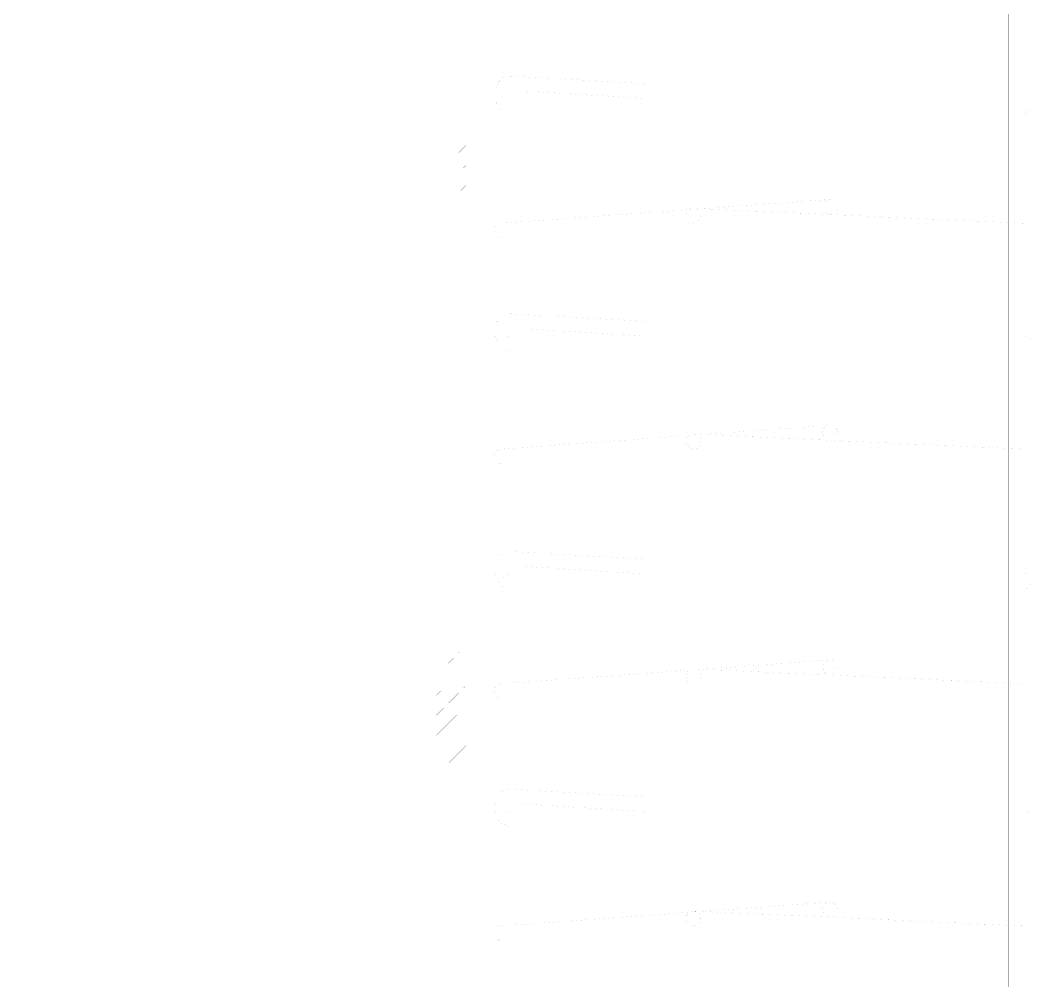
# Model space of a CAD drawing. Header units: millimetres. Extents: x -2171 to 1563, y -1758 to -1505.
# Drawn here: x 1404.681 to 1407.124, y -1611.989 to -1609.665 of the extents above; entities that cross this region are included whole.
import ezdxf

# ---------------------------------------------------------------- set-up
doc = ezdxf.new("R2010")
doc.units = ezdxf.units.MM
doc.layers.add('Tablet', color=7, linetype='Continuous', true_color=0x0180ff)

msp = doc.modelspace()

# ---------------------------------------------------------------- linework, layer by layer
at = {"layer": 'Tablet', "color": 96, "true_color": 0x018001}
for points in [[(1405.9563, -1601.7503, 0.0000431, 0.0000431, 0), (1405.9563, -1616.4847, 0.0000431, 0.0000431, 0), (1405.8844, -1616.4847, 0.0000431, 0.0000431, 0), (1405.8844, -1601.7503, 0.0000431, 0.0000431, 0)], [(1407.0704, -1601.7503, 0.0000431, 0.0000431, 0), (1407.0704, -1616.4847, 0.0000431, 0.0000431, 0), (1406.9985, -1616.4847, 0.0000431, 0.0000431, 0), (1406.9985, -1601.7503, 0.0000431, 0.0000431, 0)], [(1406.5043, -1602.8284, 0.0000431, 0.0000431, 0), (1406.5043, -1616.4847, 0.0000431, 0.0000431, 0), (1406.4504, -1616.4847, 0.0000431, 0.0000431, 0), (1406.4504, -1602.8284, 0.0000431, 0.0000431, 0)], [(1407.1027, -1610.1561, 0.0000431, 0.0000431, 0), (1405.8449, -1610.1561, 0.0000431, 0.0000431, 0), (1405.8414, -1610.1564, 0.0000431, 0.0000431, 0), (1405.838, -1610.1575, 0.0000431, 0.0000431, 0), (1405.8349, -1610.1591, 0.0000431, 0.0000431, 0), (1405.8322, -1610.1613, 0.0000431, 0.0000431, 0), (1405.83, -1610.1641, 0.0000431, 0.0000431, 0), (1405.8283, -1610.1672, 0.0000431, 0.0000431, 0), (1405.8273, -1610.1705, 0.0000431, 0.0000431, 0), (1405.8269, -1610.1741, 0.0000431, 0.0000431, 0), (1405.8273, -1610.1776, 0.0000431, 0.0000431, 0), (1405.8283, -1610.1809, 0.0000431, 0.0000431, 0), (1405.83, -1610.184, 0.0000431, 0.0000431, 0), (1405.8322, -1610.1868, 0.0000431, 0.0000431, 0), (1405.8349, -1610.189, 0.0000431, 0.0000431, 0), (1405.838, -1610.1907, 0.0000431, 0.0000431, 0), (1405.8414, -1610.1917, 0.0000431, 0.0000431, 0), (1405.8449, -1610.192, 0.0000431, 0.0000431, 0), (1407.1027, -1610.192, 0.0000431, 0.0000431, 0)], [(1407.1027, -1610.7023, 0.0000431, 0.0000431, 0), (1405.8449, -1610.7023, 0.0000431, 0.0000431, 0), (1405.8414, -1610.7027, 0.0000431, 0.0000431, 0), (1405.838, -1610.7037, 0.0000431, 0.0000431, 0), (1405.8349, -1610.7054, 0.0000431, 0.0000431, 0), (1405.8322, -1610.7076, 0.0000431, 0.0000431, 0), (1405.83, -1610.7103, 0.0000431, 0.0000431, 0), (1405.8283, -1610.7134, 0.0000431, 0.0000431, 0), (1405.8273, -1610.7168, 0.0000431, 0.0000431, 0), (1405.8269, -1610.7203, 0.0000431, 0.0000431, 0), (1405.8273, -1610.7238, 0.0000431, 0.0000431, 0), (1405.8283, -1610.7272, 0.0000431, 0.0000431, 0), (1405.83, -1610.7303, 0.0000431, 0.0000431, 0), (1405.8322, -1610.733, 0.0000431, 0.0000431, 0), (1405.8349, -1610.7352, 0.0000431, 0.0000431, 0), (1405.838, -1610.7369, 0.0000431, 0.0000431, 0), (1405.8414, -1610.7379, 0.0000431, 0.0000431, 0), (1405.8449, -1610.7383, 0.0000431, 0.0000431, 0), (1407.1027, -1610.7383, 0.0000431, 0.0000431, 0)], [(1407.1027, -1611.2701, 0.0000431, 0.0000431, 0), (1405.8449, -1611.2701, 0.0000431, 0.0000431, 0), (1405.8414, -1611.2705, 0.0000431, 0.0000431, 0), (1405.838, -1611.2715, 0.0000431, 0.0000431, 0), (1405.8349, -1611.2732, 0.0000431, 0.0000431, 0), (1405.8322, -1611.2754, 0.0000431, 0.0000431, 0), (1405.83, -1611.2781, 0.0000431, 0.0000431, 0), (1405.8283, -1611.2812, 0.0000431, 0.0000431, 0), (1405.8273, -1611.2846, 0.0000431, 0.0000431, 0), (1405.8269, -1611.2881, 0.0000431, 0.0000431, 0), (1405.8273, -1611.2916, 0.0000431, 0.0000431, 0), (1405.8283, -1611.295, 0.0000431, 0.0000431, 0), (1405.83, -1611.2981, 0.0000431, 0.0000431, 0), (1405.8322, -1611.3008, 0.0000431, 0.0000431, 0), (1405.8349, -1611.3031, 0.0000431, 0.0000431, 0), (1405.838, -1611.3047, 0.0000431, 0.0000431, 0), (1405.8414, -1611.3057, 0.0000431, 0.0000431, 0), (1405.8449, -1611.3061, 0.0000431, 0.0000431, 0), (1407.1027, -1611.3061, 0.0000431, 0.0000431, 0)], [(1407.1027, -1611.8559, 0.0000431, 0.0000431, 0), (1405.8449, -1611.8559, 0.0000431, 0.0000431, 0), (1405.8414, -1611.8563, 0.0000431, 0.0000431, 0), (1405.838, -1611.8573, 0.0000431, 0.0000431, 0), (1405.8349, -1611.859, 0.0000431, 0.0000431, 0), (1405.8322, -1611.8612, 0.0000431, 0.0000431, 0), (1405.83, -1611.8639, 0.0000431, 0.0000431, 0), (1405.8283, -1611.867, 0.0000431, 0.0000431, 0), (1405.8273, -1611.8704, 0.0000431, 0.0000431, 0), (1405.8269, -1611.8739, 0.0000431, 0.0000431, 0), (1405.8273, -1611.8774, 0.0000431, 0.0000431, 0), (1405.8283, -1611.8808, 0.0000431, 0.0000431, 0), (1405.83, -1611.8839, 0.0000431, 0.0000431, 0), (1405.8322, -1611.8866, 0.0000431, 0.0000431, 0), (1405.8349, -1611.8888, 0.0000431, 0.0000431, 0), (1405.838, -1611.8905, 0.0000431, 0.0000431, 0), (1405.8414, -1611.8915, 0.0000431, 0.0000431, 0), (1405.8449, -1611.8919, 0.0000431, 0.0000431, 0), (1407.1027, -1611.8919, 0.0000431, 0.0000431, 0)]]:
    msp.add_lwpolyline(points, format="xyseb", close=True, dxfattribs=at)
at = {"layer": 'Tablet', "color": 150, "true_color": 0x0180ff}
msp.add_lwpolyline([(1405.7586, -1616.4847, 0.0000431, 0.0000431, 0), (1405.7586, -1606.3144, 0.0000431, 0.0000431, 0), (1404.6805, -1606.3144, 0.0000431, 0.0000431, 0), (1404.6805, -1606.3862, 0.0000431, 0.0000431, 0), (1405.6868, -1606.3862, 0.0000431, 0.0000431, 0), (1405.6868, -1616.4847, 0.0000431, 0.0000431, 0)], format="xyseb", close=True, dxfattribs=at)
at = {"layer": 'Tablet', "color": 96, "true_color": 0x018001}
for points in [[(1405.7163, -1609.6711, 0.0000431, 0.0000431, 0), (1405.6921, -1609.6953, 0.0000431, 0.0000431, 0)], [(1405.7586, -1609.6771, 0.0000431, 0.0000431, 0), (1405.6868, -1609.749, 0.0000431, 0.0000431, 0)], [(1405.7586, -1609.7255, 0.0000431, 0.0000431, 0), (1405.7405, -1609.7437, 0.0000431, 0.0000431, 0)], [(1405.7284, -1609.7558, 0.0000431, 0.0000431, 0), (1405.7042, -1609.78, 0.0000431, 0.0000431, 0)], [(1405.7586, -1609.7739, 0.0000431, 0.0000431, 0), (1405.6868, -1609.8458, 0.0000431, 0.0000431, 0)], [(1405.6921, -1609.7921, 0.0000431, 0.0000431, 0), (1405.6868, -1609.7974, 0.0000431, 0.0000431, 0)], [(1405.7586, -1609.8223, 0.0000431, 0.0000431, 0), (1405.7526, -1609.8284, 0.0000431, 0.0000431, 0)], [(1405.8485, -1609.8722, 0.0000431, 0.0000431, 0), (1405.8485, -1609.8686, 0.0000431, 0.0000431, 0), (1405.8487, -1609.8661, 0.0000431, 0.0000431, 0), (1405.8494, -1609.8637, 0.0000431, 0.0000431, 0), (1405.8504, -1609.8614, 0.0000431, 0.0000431, 0), (1405.8519, -1609.8593, 0.0000431, 0.0000431, 0), (1405.8536, -1609.8576, 0.0000431, 0.0000431, 0), (1405.8557, -1609.8561, 0.0000431, 0.0000431, 0), (1405.8579, -1609.8551, 0.0000431, 0.0000431, 0), (1405.8604, -1609.8544, 0.0000431, 0.0000431, 0), (1405.8629, -1609.8542, 0.0000431, 0.0000431, 0), (1407.1099, -1609.8542, 0.0000431, 0.0000431, 0), (1407.1124, -1609.8544, 0.0000431, 0.0000431, 0), (1407.1148, -1609.8551, 0.0000431, 0.0000431, 0), (1407.1171, -1609.8561, 0.0000431, 0.0000431, 0), (1407.1191, -1609.8576, 0.0000431, 0.0000431, 0), (1407.1209, -1609.8593, 0.0000431, 0.0000431, 0), (1407.1223, -1609.8614, 0.0000431, 0.0000431, 0), (1407.1234, -1609.8637, 0.0000431, 0.0000431, 0), (1407.1241, -1609.8661, 0.0000431, 0.0000431, 0), (1407.1243, -1609.8686, 0.0000431, 0.0000431, 0), (1407.1243, -1609.8758, 0.0000431, 0.0000431, 0), (1407.1241, -1609.8783, 0.0000431, 0.0000431, 0), (1407.1234, -1609.8807, 0.0000431, 0.0000431, 0), (1407.1223, -1609.883, 0.0000431, 0.0000431, 0), (1407.1209, -1609.885, 0.0000431, 0.0000431, 0), (1407.1191, -1609.8868, 0.0000431, 0.0000431, 0), (1407.1171, -1609.8882, 0.0000431, 0.0000431, 0), (1407.1148, -1609.8893, 0.0000431, 0.0000431, 0), (1407.1124, -1609.8899, 0.0000431, 0.0000431, 0), (1407.1099, -1609.8901, 0.0000431, 0.0000431, 0), (1405.8665, -1609.8901, 0.0000431, 0.0000431, 0), (1405.8602, -1609.8896, 0.0000431, 0.0000431, 0), (1405.8542, -1609.888, 0.0000431, 0.0000431, 0), (1405.8485, -1609.8853, 0.0000431, 0.0000431, 0), (1405.8434, -1609.8817, 0.0000431, 0.0000431, 0), (1405.8389, -1609.8773, 0.0000431, 0.0000431, 0), (1405.8353, -1609.8722, 0.0000431, 0.0000431, 0), (1405.8327, -1609.8665, 0.0000431, 0.0000431, 0), (1405.8311, -1609.8604, 0.0000431, 0.0000431, 0), (1405.8305, -1609.8542, 0.0000431, 0.0000431, 0), (1405.8305, -1609.8362, 0.0000431, 0.0000431, 0), (1405.8311, -1609.83, 0.0000431, 0.0000431, 0), (1405.8327, -1609.8239, 0.0000431, 0.0000431, 0), (1405.8353, -1609.8183, 0.0000431, 0.0000431, 0), (1405.8389, -1609.8131, 0.0000431, 0.0000431, 0), (1405.8434, -1609.8087, 0.0000431, 0.0000431, 0), (1405.8485, -1609.8051, 0.0000431, 0.0000431, 0), (1405.8542, -1609.8025, 0.0000431, 0.0000431, 0), (1405.8602, -1609.8008, 0.0000431, 0.0000431, 0), (1405.8665, -1609.8003, 0.0000431, 0.0000431, 0), (1406.1899, -1609.8183, 0.0000431, 0.0000431, 0), (1406.1899, -1609.8542, 0.0000431, 0.0000431, 0), (1405.8988, -1609.8362, 0.0000431, 0.0000431, 0)], [(1405.7405, -1609.8405, 0.0000431, 0.0000431, 0), (1405.7163, -1609.8647, 0.0000431, 0.0000431, 0)], [(1405.7586, -1609.8707, 0.0000431, 0.0000431, 0), (1405.6868, -1609.9426, 0.0000431, 0.0000431, 0)], [(1405.7042, -1609.8768, 0.0000431, 0.0000431, 0), (1405.6868, -1609.8942, 0.0000431, 0.0000431, 0)], [(1405.7526, -1609.9252, 0.0000431, 0.0000431, 0), (1405.7284, -1609.9494, 0.0000431, 0.0000431, 0)], [(1405.7586, -1609.9676, 0.0000431, 0.0000431, 0), (1405.6868, -1610.0394, 0.0000431, 0.0000431, 0)], [(1405.7163, -1609.9615, 0.0000431, 0.0000431, 0), (1405.6921, -1609.9857, 0.0000431, 0.0000431, 0)], [(1405.7586, -1610.016, 0.0000431, 0.0000431, 0), (1405.7405, -1610.0342, 0.0000431, 0.0000431, 0)], [(1405.7586, -1610.0644, 0.0000431, 0.0000431, 0), (1405.6868, -1610.1363, 0.0000431, 0.0000431, 0)], [(1405.7284, -1610.0463, 0.0000431, 0.0000431, 0), (1405.7042, -1610.0705, 0.0000431, 0.0000431, 0)], [(1405.6921, -1610.0826, 0.0000431, 0.0000431, 0), (1405.6868, -1610.0879, 0.0000431, 0.0000431, 0)], [(1405.7586, -1610.1128, 0.0000431, 0.0000431, 0), (1405.7526, -1610.1189, 0.0000431, 0.0000431, 0)], [(1406.6391, -1610.0986, 0.0000431, 0.0000431, 0), (1406.3287, -1610.1211, 0.0000431, 0.0000431, 0)], [(1406.6571, -1610.1166, 0.0000431, 0.0000431, 0), (1406.6567, -1610.1201, 0.0000431, 0.0000431, 0), (1406.6557, -1610.1234, 0.0000431, 0.0000431, 0), (1406.6541, -1610.1265, 0.0000431, 0.0000431, 0), (1406.6518, -1610.1293, 0.0000431, 0.0000431, 0), (1406.6491, -1610.1315, 0.0000431, 0.0000431, 0), (1406.646, -1610.1332, 0.0000431, 0.0000431, 0), (1406.6426, -1610.1342, 0.0000431, 0.0000431, 0), (1406.6391, -1610.1345, 0.0000431, 0.0000431, 0), (1406.6356, -1610.1342, 0.0000431, 0.0000431, 0), (1406.6322, -1610.1332, 0.0000431, 0.0000431, 0), (1406.6291, -1610.1315, 0.0000431, 0.0000431, 0), (1406.6264, -1610.1293, 0.0000431, 0.0000431, 0), (1406.6242, -1610.1265, 0.0000431, 0.0000431, 0), (1406.6225, -1610.1234, 0.0000431, 0.0000431, 0), (1406.6215, -1610.1201, 0.0000431, 0.0000431, 0), (1406.6211, -1610.1166, 0.0000431, 0.0000431, 0), (1406.6215, -1610.113, 0.0000431, 0.0000431, 0), (1406.6225, -1610.1097, 0.0000431, 0.0000431, 0), (1406.6242, -1610.1066, 0.0000431, 0.0000431, 0), (1406.6264, -1610.1038, 0.0000431, 0.0000431, 0), (1406.6291, -1610.1016, 0.0000431, 0.0000431, 0), (1406.6322, -1610.1, 0.0000431, 0.0000431, 0), (1406.6356, -1610.0989, 0.0000431, 0.0000431, 0), (1406.6391, -1610.0986, 0.0000431, 0.0000431, 0), (1406.6426, -1610.0989, 0.0000431, 0.0000431, 0), (1406.646, -1610.1, 0.0000431, 0.0000431, 0), (1406.6491, -1610.1016, 0.0000431, 0.0000431, 0), (1406.6518, -1610.1038, 0.0000431, 0.0000431, 0), (1406.6541, -1610.1066, 0.0000431, 0.0000431, 0), (1406.6557, -1610.1097, 0.0000431, 0.0000431, 0), (1406.6567, -1610.113, 0.0000431, 0.0000431, 0), (1406.6571, -1610.1166, 0.0000431, 0.0000431, 0)], [(1405.7405, -1610.131, 0.0000431, 0.0000431, 0), (1405.7163, -1610.1552, 0.0000431, 0.0000431, 0)], [(1406.2984, -1610.1232, 0.0000431, 0.0000431, 0), (1405.8449, -1610.1561, 0.0000431, 0.0000431, 0)], [(1406.3265, -1610.1381, 0.0000431, 0.0000431, 0), (1406.3261, -1610.1416, 0.0000431, 0.0000431, 0), (1406.3251, -1610.145, 0.0000431, 0.0000431, 0), (1406.3234, -1610.1481, 0.0000431, 0.0000431, 0), (1406.3212, -1610.1508, 0.0000431, 0.0000431, 0), (1406.3185, -1610.1531, 0.0000431, 0.0000431, 0), (1406.3154, -1610.1547, 0.0000431, 0.0000431, 0), (1406.312, -1610.1557, 0.0000431, 0.0000431, 0), (1406.3085, -1610.1561, 0.0000431, 0.0000431, 0), (1406.305, -1610.1557, 0.0000431, 0.0000431, 0), (1406.3016, -1610.1547, 0.0000431, 0.0000431, 0), (1406.2985, -1610.1531, 0.0000431, 0.0000431, 0), (1406.2958, -1610.1508, 0.0000431, 0.0000431, 0), (1406.2935, -1610.1481, 0.0000431, 0.0000431, 0), (1406.2919, -1610.145, 0.0000431, 0.0000431, 0), (1406.2909, -1610.1416, 0.0000431, 0.0000431, 0), (1406.2905, -1610.1381, 0.0000431, 0.0000431, 0), (1406.2909, -1610.1346, 0.0000431, 0.0000431, 0), (1406.2919, -1610.1312, 0.0000431, 0.0000431, 0), (1406.2935, -1610.1281, 0.0000431, 0.0000431, 0), (1406.2958, -1610.1254, 0.0000431, 0.0000431, 0), (1406.2985, -1610.1232, 0.0000431, 0.0000431, 0), (1406.3016, -1610.1215, 0.0000431, 0.0000431, 0), (1406.305, -1610.1205, 0.0000431, 0.0000431, 0), (1406.3085, -1610.1201, 0.0000431, 0.0000431, 0), (1406.312, -1610.1205, 0.0000431, 0.0000431, 0), (1406.3154, -1610.1215, 0.0000431, 0.0000431, 0), (1406.3185, -1610.1232, 0.0000431, 0.0000431, 0), (1406.3212, -1610.1254, 0.0000431, 0.0000431, 0), (1406.3234, -1610.1281, 0.0000431, 0.0000431, 0), (1406.3251, -1610.1312, 0.0000431, 0.0000431, 0), (1406.3261, -1610.1346, 0.0000431, 0.0000431, 0), (1406.3265, -1610.1381, 0.0000431, 0.0000431, 0)], [(1406.3085, -1610.1201, 0.0000431, 0.0000431, 0), (1407.1063, -1610.1561, 0.0000431, 0.0000431, 0)], [(1405.7586, -1610.1612, 0.0000431, 0.0000431, 0), (1405.6868, -1610.2331, 0.0000431, 0.0000431, 0)], [(1405.7042, -1610.1673, 0.0000431, 0.0000431, 0), (1405.6868, -1610.1847, 0.0000431, 0.0000431, 0)], [(1405.7526, -1610.2157, 0.0000431, 0.0000431, 0), (1405.7284, -1610.2399, 0.0000431, 0.0000431, 0)], [(1405.7586, -1610.258, 0.0000431, 0.0000431, 0), (1405.6868, -1610.3299, 0.0000431, 0.0000431, 0)], [(1405.7163, -1610.252, 0.0000431, 0.0000431, 0), (1405.6921, -1610.2762, 0.0000431, 0.0000431, 0)], [(1405.7586, -1610.3064, 0.0000431, 0.0000431, 0), (1405.7405, -1610.3246, 0.0000431, 0.0000431, 0)], [(1405.7586, -1610.3548, 0.0000431, 0.0000431, 0), (1405.6868, -1610.4267, 0.0000431, 0.0000431, 0)], [(1405.7284, -1610.3367, 0.0000431, 0.0000431, 0), (1405.7042, -1610.3609, 0.0000431, 0.0000431, 0)], [(1405.6921, -1610.373, 0.0000431, 0.0000431, 0), (1405.6868, -1610.3783, 0.0000431, 0.0000431, 0)], [(1405.8485, -1610.4472, 0.0000431, 0.0000431, 0), (1405.8485, -1610.4436, 0.0000431, 0.0000431, 0), (1405.8487, -1610.4411, 0.0000431, 0.0000431, 0), (1405.8494, -1610.4387, 0.0000431, 0.0000431, 0), (1405.8504, -1610.4364, 0.0000431, 0.0000431, 0), (1405.8519, -1610.4343, 0.0000431, 0.0000431, 0), (1405.8536, -1610.4326, 0.0000431, 0.0000431, 0), (1405.8557, -1610.4311, 0.0000431, 0.0000431, 0), (1405.8579, -1610.4301, 0.0000431, 0.0000431, 0), (1405.8604, -1610.4294, 0.0000431, 0.0000431, 0), (1405.8629, -1610.4292, 0.0000431, 0.0000431, 0), (1407.1099, -1610.4292, 0.0000431, 0.0000431, 0), (1407.1124, -1610.4294, 0.0000431, 0.0000431, 0), (1407.1148, -1610.4301, 0.0000431, 0.0000431, 0), (1407.1171, -1610.4311, 0.0000431, 0.0000431, 0), (1407.1191, -1610.4326, 0.0000431, 0.0000431, 0), (1407.1209, -1610.4343, 0.0000431, 0.0000431, 0), (1407.1223, -1610.4364, 0.0000431, 0.0000431, 0), (1407.1234, -1610.4387, 0.0000431, 0.0000431, 0), (1407.1241, -1610.4411, 0.0000431, 0.0000431, 0), (1407.1243, -1610.4436, 0.0000431, 0.0000431, 0), (1407.1243, -1610.4508, 0.0000431, 0.0000431, 0), (1407.1241, -1610.4533, 0.0000431, 0.0000431, 0), (1407.1234, -1610.4557, 0.0000431, 0.0000431, 0), (1407.1223, -1610.458, 0.0000431, 0.0000431, 0), (1407.1209, -1610.46, 0.0000431, 0.0000431, 0), (1407.1191, -1610.4618, 0.0000431, 0.0000431, 0), (1407.1171, -1610.4632, 0.0000431, 0.0000431, 0), (1407.1148, -1610.4643, 0.0000431, 0.0000431, 0), (1407.1124, -1610.4649, 0.0000431, 0.0000431, 0), (1407.1099, -1610.4651, 0.0000431, 0.0000431, 0), (1405.8665, -1610.4651, 0.0000431, 0.0000431, 0), (1405.8602, -1610.4646, 0.0000431, 0.0000431, 0), (1405.8542, -1610.463, 0.0000431, 0.0000431, 0), (1405.8485, -1610.4603, 0.0000431, 0.0000431, 0), (1405.8434, -1610.4567, 0.0000431, 0.0000431, 0), (1405.8389, -1610.4523, 0.0000431, 0.0000431, 0), (1405.8353, -1610.4472, 0.0000431, 0.0000431, 0), (1405.8327, -1610.4415, 0.0000431, 0.0000431, 0), (1405.8311, -1610.4354, 0.0000431, 0.0000431, 0), (1405.8305, -1610.4292, 0.0000431, 0.0000431, 0), (1405.8305, -1610.4112, 0.0000431, 0.0000431, 0), (1405.8311, -1610.405, 0.0000431, 0.0000431, 0), (1405.8327, -1610.3989, 0.0000431, 0.0000431, 0), (1405.8353, -1610.3933, 0.0000431, 0.0000431, 0), (1405.8389, -1610.3881, 0.0000431, 0.0000431, 0), (1405.8434, -1610.3837, 0.0000431, 0.0000431, 0), (1405.8485, -1610.3801, 0.0000431, 0.0000431, 0), (1405.8542, -1610.3775, 0.0000431, 0.0000431, 0), (1405.8602, -1610.3758, 0.0000431, 0.0000431, 0), (1405.8665, -1610.3753, 0.0000431, 0.0000431, 0), (1406.1899, -1610.3933, 0.0000431, 0.0000431, 0), (1406.1899, -1610.4292, 0.0000431, 0.0000431, 0), (1405.8988, -1610.4112, 0.0000431, 0.0000431, 0)], [(1405.7586, -1610.4033, 0.0000431, 0.0000431, 0), (1405.7526, -1610.4093, 0.0000431, 0.0000431, 0)], [(1405.7405, -1610.4214, 0.0000431, 0.0000431, 0), (1405.7163, -1610.4456, 0.0000431, 0.0000431, 0)], [(1405.7586, -1610.4517, 0.0000431, 0.0000431, 0), (1405.6868, -1610.5235, 0.0000431, 0.0000431, 0)], [(1405.7042, -1610.4577, 0.0000431, 0.0000431, 0), (1405.6868, -1610.4751, 0.0000431, 0.0000431, 0)], [(1405.7526, -1610.5061, 0.0000431, 0.0000431, 0), (1405.7284, -1610.5303, 0.0000431, 0.0000431, 0)], [(1405.7586, -1610.5485, 0.0000431, 0.0000431, 0), (1405.6868, -1610.6204, 0.0000431, 0.0000431, 0)], [(1405.7163, -1610.5424, 0.0000431, 0.0000431, 0), (1405.6921, -1610.5667, 0.0000431, 0.0000431, 0)], [(1405.7586, -1610.5969, 0.0000431, 0.0000431, 0), (1405.7405, -1610.6151, 0.0000431, 0.0000431, 0)], [(1405.7284, -1610.6272, 0.0000431, 0.0000431, 0), (1405.7042, -1610.6514, 0.0000431, 0.0000431, 0)], [(1405.7586, -1610.6453, 0.0000431, 0.0000431, 0), (1405.6868, -1610.7172, 0.0000431, 0.0000431, 0)], [(1406.6391, -1610.6448, 0.0000431, 0.0000431, 0), (1406.3287, -1610.6673, 0.0000431, 0.0000431, 0)], [(1406.6571, -1610.6628, 0.0000431, 0.0000431, 0), (1406.6567, -1610.6663, 0.0000431, 0.0000431, 0), (1406.6557, -1610.6697, 0.0000431, 0.0000431, 0), (1406.6541, -1610.6728, 0.0000431, 0.0000431, 0), (1406.6518, -1610.6755, 0.0000431, 0.0000431, 0), (1406.6491, -1610.6777, 0.0000431, 0.0000431, 0), (1406.646, -1610.6794, 0.0000431, 0.0000431, 0), (1406.6426, -1610.6804, 0.0000431, 0.0000431, 0), (1406.6391, -1610.6808, 0.0000431, 0.0000431, 0), (1406.6356, -1610.6804, 0.0000431, 0.0000431, 0), (1406.6322, -1610.6794, 0.0000431, 0.0000431, 0), (1406.6291, -1610.6777, 0.0000431, 0.0000431, 0), (1406.6264, -1610.6755, 0.0000431, 0.0000431, 0), (1406.6242, -1610.6728, 0.0000431, 0.0000431, 0), (1406.6225, -1610.6697, 0.0000431, 0.0000431, 0), (1406.6215, -1610.6663, 0.0000431, 0.0000431, 0), (1406.6211, -1610.6628, 0.0000431, 0.0000431, 0), (1406.6215, -1610.6593, 0.0000431, 0.0000431, 0), (1406.6225, -1610.6559, 0.0000431, 0.0000431, 0), (1406.6242, -1610.6528, 0.0000431, 0.0000431, 0), (1406.6264, -1610.6501, 0.0000431, 0.0000431, 0), (1406.6291, -1610.6479, 0.0000431, 0.0000431, 0), (1406.6322, -1610.6462, 0.0000431, 0.0000431, 0), (1406.6356, -1610.6452, 0.0000431, 0.0000431, 0), (1406.6391, -1610.6448, 0.0000431, 0.0000431, 0), (1406.6426, -1610.6452, 0.0000431, 0.0000431, 0), (1406.646, -1610.6462, 0.0000431, 0.0000431, 0), (1406.6491, -1610.6479, 0.0000431, 0.0000431, 0), (1406.6518, -1610.6501, 0.0000431, 0.0000431, 0), (1406.6541, -1610.6528, 0.0000431, 0.0000431, 0), (1406.6557, -1610.6559, 0.0000431, 0.0000431, 0), (1406.6567, -1610.6593, 0.0000431, 0.0000431, 0), (1406.6571, -1610.6628, 0.0000431, 0.0000431, 0)], [(1405.6921, -1610.6635, 0.0000431, 0.0000431, 0), (1405.6868, -1610.6688, 0.0000431, 0.0000431, 0)], [(1406.2984, -1610.6695, 0.0000431, 0.0000431, 0), (1405.8449, -1610.7023, 0.0000431, 0.0000431, 0)], [(1406.3265, -1610.6844, 0.0000431, 0.0000431, 0), (1406.3261, -1610.6879, 0.0000431, 0.0000431, 0), (1406.3251, -1610.6912, 0.0000431, 0.0000431, 0), (1406.3234, -1610.6943, 0.0000431, 0.0000431, 0), (1406.3212, -1610.6971, 0.0000431, 0.0000431, 0), (1406.3185, -1610.6993, 0.0000431, 0.0000431, 0), (1406.3154, -1610.701, 0.0000431, 0.0000431, 0), (1406.312, -1610.702, 0.0000431, 0.0000431, 0), (1406.3085, -1610.7023, 0.0000431, 0.0000431, 0), (1406.305, -1610.702, 0.0000431, 0.0000431, 0), (1406.3016, -1610.701, 0.0000431, 0.0000431, 0), (1406.2985, -1610.6993, 0.0000431, 0.0000431, 0), (1406.2958, -1610.6971, 0.0000431, 0.0000431, 0), (1406.2935, -1610.6943, 0.0000431, 0.0000431, 0), (1406.2919, -1610.6912, 0.0000431, 0.0000431, 0), (1406.2909, -1610.6879, 0.0000431, 0.0000431, 0), (1406.2905, -1610.6844, 0.0000431, 0.0000431, 0), (1406.2909, -1610.6809, 0.0000431, 0.0000431, 0), (1406.2919, -1610.6775, 0.0000431, 0.0000431, 0), (1406.2935, -1610.6744, 0.0000431, 0.0000431, 0), (1406.2958, -1610.6717, 0.0000431, 0.0000431, 0), (1406.2985, -1610.6694, 0.0000431, 0.0000431, 0), (1406.3016, -1610.6678, 0.0000431, 0.0000431, 0), (1406.305, -1610.6667, 0.0000431, 0.0000431, 0), (1406.3085, -1610.6664, 0.0000431, 0.0000431, 0), (1406.312, -1610.6667, 0.0000431, 0.0000431, 0), (1406.3154, -1610.6678, 0.0000431, 0.0000431, 0), (1406.3185, -1610.6694, 0.0000431, 0.0000431, 0), (1406.3212, -1610.6717, 0.0000431, 0.0000431, 0), (1406.3234, -1610.6744, 0.0000431, 0.0000431, 0), (1406.3251, -1610.6775, 0.0000431, 0.0000431, 0), (1406.3261, -1610.6809, 0.0000431, 0.0000431, 0), (1406.3265, -1610.6844, 0.0000431, 0.0000431, 0)], [(1406.3085, -1610.6664, 0.0000431, 0.0000431, 0), (1407.1063, -1610.7023, 0.0000431, 0.0000431, 0)], [(1405.7586, -1610.6937, 0.0000431, 0.0000431, 0), (1405.7526, -1610.6998, 0.0000431, 0.0000431, 0)], [(1405.7405, -1610.7119, 0.0000431, 0.0000431, 0), (1405.7163, -1610.7361, 0.0000431, 0.0000431, 0)], [(1405.7586, -1610.7421, 0.0000431, 0.0000431, 0), (1405.6868, -1610.814, 0.0000431, 0.0000431, 0)], [(1405.7042, -1610.7482, 0.0000431, 0.0000431, 0), (1405.6868, -1610.7656, 0.0000431, 0.0000431, 0)], [(1405.7526, -1610.7966, 0.0000431, 0.0000431, 0), (1405.7284, -1610.8208, 0.0000431, 0.0000431, 0)], [(1405.7586, -1610.8389, 0.0000431, 0.0000431, 0), (1405.6868, -1610.9108, 0.0000431, 0.0000431, 0)], [(1405.7163, -1610.8329, 0.0000431, 0.0000431, 0), (1405.6921, -1610.8571, 0.0000431, 0.0000431, 0)], [(1405.7586, -1610.8873, 0.0000431, 0.0000431, 0), (1405.7405, -1610.9055, 0.0000431, 0.0000431, 0)], [(1405.7284, -1610.9176, 0.0000431, 0.0000431, 0), (1405.7042, -1610.9418, 0.0000431, 0.0000431, 0)], [(1405.7586, -1610.9358, 0.0000431, 0.0000431, 0), (1405.6868, -1611.0076, 0.0000431, 0.0000431, 0)], [(1405.6921, -1610.9539, 0.0000431, 0.0000431, 0), (1405.6868, -1610.9592, 0.0000431, 0.0000431, 0)], [(1405.8485, -1611.0222, 0.0000431, 0.0000431, 0), (1405.8485, -1611.0186, 0.0000431, 0.0000431, 0), (1405.8487, -1611.0161, 0.0000431, 0.0000431, 0), (1405.8494, -1611.0137, 0.0000431, 0.0000431, 0), (1405.8504, -1611.0114, 0.0000431, 0.0000431, 0), (1405.8519, -1611.0093, 0.0000431, 0.0000431, 0), (1405.8536, -1611.0076, 0.0000431, 0.0000431, 0), (1405.8557, -1611.0061, 0.0000431, 0.0000431, 0), (1405.8579, -1611.0051, 0.0000431, 0.0000431, 0), (1405.8604, -1611.0044, 0.0000431, 0.0000431, 0), (1405.8629, -1611.0042, 0.0000431, 0.0000431, 0), (1407.1099, -1611.0042, 0.0000431, 0.0000431, 0), (1407.1124, -1611.0044, 0.0000431, 0.0000431, 0), (1407.1148, -1611.0051, 0.0000431, 0.0000431, 0), (1407.1171, -1611.0061, 0.0000431, 0.0000431, 0), (1407.1191, -1611.0076, 0.0000431, 0.0000431, 0), (1407.1209, -1611.0093, 0.0000431, 0.0000431, 0), (1407.1223, -1611.0114, 0.0000431, 0.0000431, 0), (1407.1234, -1611.0137, 0.0000431, 0.0000431, 0), (1407.1241, -1611.0161, 0.0000431, 0.0000431, 0), (1407.1243, -1611.0186, 0.0000431, 0.0000431, 0), (1407.1243, -1611.0258, 0.0000431, 0.0000431, 0), (1407.1241, -1611.0283, 0.0000431, 0.0000431, 0), (1407.1234, -1611.0307, 0.0000431, 0.0000431, 0), (1407.1223, -1611.033, 0.0000431, 0.0000431, 0), (1407.1209, -1611.035, 0.0000431, 0.0000431, 0), (1407.1191, -1611.0368, 0.0000431, 0.0000431, 0), (1407.1171, -1611.0382, 0.0000431, 0.0000431, 0), (1407.1148, -1611.0393, 0.0000431, 0.0000431, 0), (1407.1124, -1611.0399, 0.0000431, 0.0000431, 0), (1407.1099, -1611.0401, 0.0000431, 0.0000431, 0), (1405.8665, -1611.0401, 0.0000431, 0.0000431, 0), (1405.8602, -1611.0396, 0.0000431, 0.0000431, 0), (1405.8542, -1611.038, 0.0000431, 0.0000431, 0), (1405.8485, -1611.0353, 0.0000431, 0.0000431, 0), (1405.8434, -1611.0317, 0.0000431, 0.0000431, 0), (1405.8389, -1611.0273, 0.0000431, 0.0000431, 0), (1405.8353, -1611.0222, 0.0000431, 0.0000431, 0), (1405.8327, -1611.0165, 0.0000431, 0.0000431, 0), (1405.8311, -1611.0104, 0.0000431, 0.0000431, 0), (1405.8305, -1611.0042, 0.0000431, 0.0000431, 0), (1405.8305, -1610.9862, 0.0000431, 0.0000431, 0), (1405.8311, -1610.98, 0.0000431, 0.0000431, 0), (1405.8327, -1610.9739, 0.0000431, 0.0000431, 0), (1405.8353, -1610.9683, 0.0000431, 0.0000431, 0), (1405.8389, -1610.9631, 0.0000431, 0.0000431, 0), (1405.8434, -1610.9587, 0.0000431, 0.0000431, 0), (1405.8485, -1610.9551, 0.0000431, 0.0000431, 0), (1405.8542, -1610.9525, 0.0000431, 0.0000431, 0), (1405.8602, -1610.9508, 0.0000431, 0.0000431, 0), (1405.8665, -1610.9503, 0.0000431, 0.0000431, 0), (1406.1899, -1610.9683, 0.0000431, 0.0000431, 0), (1406.1899, -1611.0042, 0.0000431, 0.0000431, 0), (1405.8988, -1610.9862, 0.0000431, 0.0000431, 0)], [(1405.7586, -1610.9842, 0.0000431, 0.0000431, 0), (1405.7526, -1610.9902, 0.0000431, 0.0000431, 0)], [(1405.7405, -1611.0023, 0.0000431, 0.0000431, 0), (1405.7163, -1611.0265, 0.0000431, 0.0000431, 0)], [(1405.7586, -1611.0326, 0.0000431, 0.0000431, 0), (1405.6868, -1611.1044, 0.0000431, 0.0000431, 0)], [(1405.7042, -1611.0386, 0.0000431, 0.0000431, 0), (1405.6868, -1611.056, 0.0000431, 0.0000431, 0)], [(1405.7526, -1611.0871, 0.0000431, 0.0000431, 0), (1405.7284, -1611.1113, 0.0000431, 0.0000431, 0)], [(1405.7586, -1611.1294, 0.0000431, 0.0000431, 0), (1405.6868, -1611.2013, 0.0000431, 0.0000431, 0)], [(1405.7163, -1611.1234, 0.0000431, 0.0000431, 0), (1405.6921, -1611.1476, 0.0000431, 0.0000431, 0)], [(1405.7586, -1611.1778, 0.0000431, 0.0000431, 0), (1405.7405, -1611.196, 0.0000431, 0.0000431, 0)], [(1405.7284, -1611.2081, 0.0000431, 0.0000431, 0), (1405.7042, -1611.2323, 0.0000431, 0.0000431, 0)], [(1406.6391, -1611.2126, 0.0000431, 0.0000431, 0), (1406.3287, -1611.2351, 0.0000431, 0.0000431, 0)], [(1406.6571, -1611.2306, 0.0000431, 0.0000431, 0), (1406.6567, -1611.2341, 0.0000431, 0.0000431, 0), (1406.6557, -1611.2375, 0.0000431, 0.0000431, 0), (1406.6541, -1611.2406, 0.0000431, 0.0000431, 0), (1406.6518, -1611.2433, 0.0000431, 0.0000431, 0), (1406.6491, -1611.2456, 0.0000431, 0.0000431, 0), (1406.646, -1611.2472, 0.0000431, 0.0000431, 0), (1406.6426, -1611.2482, 0.0000431, 0.0000431, 0), (1406.6391, -1611.2486, 0.0000431, 0.0000431, 0), (1406.6356, -1611.2482, 0.0000431, 0.0000431, 0), (1406.6322, -1611.2472, 0.0000431, 0.0000431, 0), (1406.6291, -1611.2456, 0.0000431, 0.0000431, 0), (1406.6264, -1611.2433, 0.0000431, 0.0000431, 0), (1406.6242, -1611.2406, 0.0000431, 0.0000431, 0), (1406.6225, -1611.2375, 0.0000431, 0.0000431, 0), (1406.6215, -1611.2341, 0.0000431, 0.0000431, 0), (1406.6211, -1611.2306, 0.0000431, 0.0000431, 0), (1406.6215, -1611.2271, 0.0000431, 0.0000431, 0), (1406.6225, -1611.2237, 0.0000431, 0.0000431, 0), (1406.6242, -1611.2206, 0.0000431, 0.0000431, 0), (1406.6264, -1611.2179, 0.0000431, 0.0000431, 0), (1406.6291, -1611.2157, 0.0000431, 0.0000431, 0), (1406.6322, -1611.214, 0.0000431, 0.0000431, 0), (1406.6356, -1611.213, 0.0000431, 0.0000431, 0), (1406.6391, -1611.2126, 0.0000431, 0.0000431, 0), (1406.6426, -1611.213, 0.0000431, 0.0000431, 0), (1406.646, -1611.214, 0.0000431, 0.0000431, 0), (1406.6491, -1611.2157, 0.0000431, 0.0000431, 0), (1406.6518, -1611.2179, 0.0000431, 0.0000431, 0), (1406.6541, -1611.2206, 0.0000431, 0.0000431, 0), (1406.6557, -1611.2237, 0.0000431, 0.0000431, 0), (1406.6567, -1611.2271, 0.0000431, 0.0000431, 0), (1406.6571, -1611.2306, 0.0000431, 0.0000431, 0)], [(1405.7586, -1611.2262, 0.0000431, 0.0000431, 0), (1405.6868, -1611.2981, 0.0000431, 0.0000431, 0)], [(1406.2984, -1611.2373, 0.0000431, 0.0000431, 0), (1405.8449, -1611.2701, 0.0000431, 0.0000431, 0)], [(1406.3265, -1611.2522, 0.0000431, 0.0000431, 0), (1406.3261, -1611.2557, 0.0000431, 0.0000431, 0), (1406.3251, -1611.2591, 0.0000431, 0.0000431, 0), (1406.3234, -1611.2622, 0.0000431, 0.0000431, 0), (1406.3212, -1611.2649, 0.0000431, 0.0000431, 0), (1406.3185, -1611.2671, 0.0000431, 0.0000431, 0), (1406.3154, -1611.2688, 0.0000431, 0.0000431, 0), (1406.312, -1611.2698, 0.0000431, 0.0000431, 0), (1406.3085, -1611.2701, 0.0000431, 0.0000431, 0), (1406.305, -1611.2698, 0.0000431, 0.0000431, 0), (1406.3016, -1611.2688, 0.0000431, 0.0000431, 0), (1406.2985, -1611.2671, 0.0000431, 0.0000431, 0), (1406.2958, -1611.2649, 0.0000431, 0.0000431, 0), (1406.2935, -1611.2622, 0.0000431, 0.0000431, 0), (1406.2919, -1611.2591, 0.0000431, 0.0000431, 0), (1406.2909, -1611.2557, 0.0000431, 0.0000431, 0), (1406.2905, -1611.2522, 0.0000431, 0.0000431, 0), (1406.2909, -1611.2487, 0.0000431, 0.0000431, 0), (1406.2919, -1611.2453, 0.0000431, 0.0000431, 0), (1406.2935, -1611.2422, 0.0000431, 0.0000431, 0), (1406.2958, -1611.2395, 0.0000431, 0.0000431, 0), (1406.2985, -1611.2372, 0.0000431, 0.0000431, 0), (1406.3016, -1611.2356, 0.0000431, 0.0000431, 0), (1406.305, -1611.2346, 0.0000431, 0.0000431, 0), (1406.3085, -1611.2342, 0.0000431, 0.0000431, 0), (1406.312, -1611.2346, 0.0000431, 0.0000431, 0), (1406.3154, -1611.2356, 0.0000431, 0.0000431, 0), (1406.3185, -1611.2372, 0.0000431, 0.0000431, 0), (1406.3212, -1611.2395, 0.0000431, 0.0000431, 0), (1406.3234, -1611.2422, 0.0000431, 0.0000431, 0), (1406.3251, -1611.2453, 0.0000431, 0.0000431, 0), (1406.3261, -1611.2487, 0.0000431, 0.0000431, 0), (1406.3265, -1611.2522, 0.0000431, 0.0000431, 0)], [(1406.3085, -1611.2342, 0.0000431, 0.0000431, 0), (1407.1063, -1611.2701, 0.0000431, 0.0000431, 0)], [(1405.6921, -1611.2444, 0.0000431, 0.0000431, 0), (1405.6868, -1611.2497, 0.0000431, 0.0000431, 0)], [(1405.7586, -1611.2746, 0.0000431, 0.0000431, 0), (1405.7526, -1611.2807, 0.0000431, 0.0000431, 0)], [(1405.7405, -1611.2928, 0.0000431, 0.0000431, 0), (1405.7163, -1611.317, 0.0000431, 0.0000431, 0)], [(1405.7586, -1611.323, 0.0000431, 0.0000431, 0), (1405.6868, -1611.3949, 0.0000431, 0.0000431, 0)], [(1405.7042, -1611.3291, 0.0000431, 0.0000431, 0), (1405.6868, -1611.3465, 0.0000431, 0.0000431, 0)], [(1405.7526, -1611.3775, 0.0000431, 0.0000431, 0), (1405.7284, -1611.4017, 0.0000431, 0.0000431, 0)], [(1405.7586, -1611.4198, 0.0000431, 0.0000431, 0), (1405.6868, -1611.4917, 0.0000431, 0.0000431, 0)], [(1405.7163, -1611.4138, 0.0000431, 0.0000431, 0), (1405.6921, -1611.438, 0.0000431, 0.0000431, 0)], [(1405.7586, -1611.4683, 0.0000431, 0.0000431, 0), (1405.7405, -1611.4864, 0.0000431, 0.0000431, 0)], [(1405.7284, -1611.4985, 0.0000431, 0.0000431, 0), (1405.7042, -1611.5227, 0.0000431, 0.0000431, 0)], [(1405.7586, -1611.5167, 0.0000431, 0.0000431, 0), (1405.6868, -1611.5885, 0.0000431, 0.0000431, 0)], [(1405.8485, -1611.5972, 0.0000431, 0.0000431, 0), (1405.8485, -1611.5936, 0.0000431, 0.0000431, 0), (1405.8487, -1611.5911, 0.0000431, 0.0000431, 0), (1405.8494, -1611.5887, 0.0000431, 0.0000431, 0), (1405.8504, -1611.5864, 0.0000431, 0.0000431, 0), (1405.8519, -1611.5843, 0.0000431, 0.0000431, 0), (1405.8536, -1611.5826, 0.0000431, 0.0000431, 0), (1405.8557, -1611.5811, 0.0000431, 0.0000431, 0), (1405.8579, -1611.5801, 0.0000431, 0.0000431, 0), (1405.8604, -1611.5794, 0.0000431, 0.0000431, 0), (1405.8629, -1611.5792, 0.0000431, 0.0000431, 0), (1407.1099, -1611.5792, 0.0000431, 0.0000431, 0), (1407.1124, -1611.5794, 0.0000431, 0.0000431, 0), (1407.1148, -1611.5801, 0.0000431, 0.0000431, 0), (1407.1171, -1611.5811, 0.0000431, 0.0000431, 0), (1407.1191, -1611.5826, 0.0000431, 0.0000431, 0), (1407.1209, -1611.5843, 0.0000431, 0.0000431, 0), (1407.1223, -1611.5864, 0.0000431, 0.0000431, 0), (1407.1234, -1611.5887, 0.0000431, 0.0000431, 0), (1407.1241, -1611.5911, 0.0000431, 0.0000431, 0), (1407.1243, -1611.5936, 0.0000431, 0.0000431, 0), (1407.1243, -1611.6008, 0.0000431, 0.0000431, 0), (1407.1241, -1611.6033, 0.0000431, 0.0000431, 0), (1407.1234, -1611.6057, 0.0000431, 0.0000431, 0), (1407.1223, -1611.608, 0.0000431, 0.0000431, 0), (1407.1209, -1611.61, 0.0000431, 0.0000431, 0), (1407.1191, -1611.6118, 0.0000431, 0.0000431, 0), (1407.1171, -1611.6132, 0.0000431, 0.0000431, 0), (1407.1148, -1611.6143, 0.0000431, 0.0000431, 0), (1407.1124, -1611.6149, 0.0000431, 0.0000431, 0), (1407.1099, -1611.6151, 0.0000431, 0.0000431, 0), (1405.8665, -1611.6151, 0.0000431, 0.0000431, 0), (1405.8602, -1611.6146, 0.0000431, 0.0000431, 0), (1405.8542, -1611.613, 0.0000431, 0.0000431, 0), (1405.8485, -1611.6103, 0.0000431, 0.0000431, 0), (1405.8434, -1611.6067, 0.0000431, 0.0000431, 0), (1405.8389, -1611.6023, 0.0000431, 0.0000431, 0), (1405.8353, -1611.5972, 0.0000431, 0.0000431, 0), (1405.8327, -1611.5915, 0.0000431, 0.0000431, 0), (1405.8311, -1611.5854, 0.0000431, 0.0000431, 0), (1405.8305, -1611.5792, 0.0000431, 0.0000431, 0), (1405.8305, -1611.5612, 0.0000431, 0.0000431, 0), (1405.8311, -1611.555, 0.0000431, 0.0000431, 0), (1405.8327, -1611.5489, 0.0000431, 0.0000431, 0), (1405.8353, -1611.5433, 0.0000431, 0.0000431, 0), (1405.8389, -1611.5381, 0.0000431, 0.0000431, 0), (1405.8434, -1611.5337, 0.0000431, 0.0000431, 0), (1405.8485, -1611.5301, 0.0000431, 0.0000431, 0), (1405.8542, -1611.5275, 0.0000431, 0.0000431, 0), (1405.8602, -1611.5258, 0.0000431, 0.0000431, 0), (1405.8665, -1611.5253, 0.0000431, 0.0000431, 0), (1406.1899, -1611.5433, 0.0000431, 0.0000431, 0), (1406.1899, -1611.5792, 0.0000431, 0.0000431, 0), (1405.8988, -1611.5612, 0.0000431, 0.0000431, 0)], [(1405.6921, -1611.5348, 0.0000431, 0.0000431, 0), (1405.6868, -1611.5401, 0.0000431, 0.0000431, 0)], [(1405.7586, -1611.5651, 0.0000431, 0.0000431, 0), (1405.7526, -1611.5711, 0.0000431, 0.0000431, 0)], [(1405.7405, -1611.5832, 0.0000431, 0.0000431, 0), (1405.7163, -1611.6074, 0.0000431, 0.0000431, 0)], [(1405.7586, -1611.6135, 0.0000431, 0.0000431, 0), (1405.6868, -1611.6854, 0.0000431, 0.0000431, 0)], [(1405.7042, -1611.6196, 0.0000431, 0.0000431, 0), (1405.6868, -1611.6369, 0.0000431, 0.0000431, 0)], [(1405.7526, -1611.668, 0.0000431, 0.0000431, 0), (1405.7284, -1611.6922, 0.0000431, 0.0000431, 0)], [(1405.7163, -1611.7043, 0.0000431, 0.0000431, 0), (1405.6921, -1611.7285, 0.0000431, 0.0000431, 0)], [(1405.7586, -1611.7103, 0.0000431, 0.0000431, 0), (1405.6868, -1611.7822, 0.0000431, 0.0000431, 0)], [(1405.7586, -1611.7587, 0.0000431, 0.0000431, 0), (1405.7405, -1611.7769, 0.0000431, 0.0000431, 0)], [(1405.7284, -1611.789, 0.0000431, 0.0000431, 0), (1405.7042, -1611.8132, 0.0000431, 0.0000431, 0)], [(1406.6391, -1611.7984, 0.0000431, 0.0000431, 0), (1406.3287, -1611.8209, 0.0000431, 0.0000431, 0)], [(1406.6571, -1611.8164, 0.0000431, 0.0000431, 0), (1406.6567, -1611.8199, 0.0000431, 0.0000431, 0), (1406.6557, -1611.8233, 0.0000431, 0.0000431, 0), (1406.6541, -1611.8264, 0.0000431, 0.0000431, 0), (1406.6518, -1611.8291, 0.0000431, 0.0000431, 0), (1406.6491, -1611.8313, 0.0000431, 0.0000431, 0), (1406.646, -1611.833, 0.0000431, 0.0000431, 0), (1406.6426, -1611.834, 0.0000431, 0.0000431, 0), (1406.6391, -1611.8344, 0.0000431, 0.0000431, 0), (1406.6356, -1611.834, 0.0000431, 0.0000431, 0), (1406.6322, -1611.833, 0.0000431, 0.0000431, 0), (1406.6291, -1611.8313, 0.0000431, 0.0000431, 0), (1406.6264, -1611.8291, 0.0000431, 0.0000431, 0), (1406.6242, -1611.8264, 0.0000431, 0.0000431, 0), (1406.6225, -1611.8233, 0.0000431, 0.0000431, 0), (1406.6215, -1611.8199, 0.0000431, 0.0000431, 0), (1406.6211, -1611.8164, 0.0000431, 0.0000431, 0), (1406.6215, -1611.8129, 0.0000431, 0.0000431, 0), (1406.6225, -1611.8095, 0.0000431, 0.0000431, 0), (1406.6242, -1611.8064, 0.0000431, 0.0000431, 0), (1406.6264, -1611.8037, 0.0000431, 0.0000431, 0), (1406.6291, -1611.8015, 0.0000431, 0.0000431, 0), (1406.6322, -1611.7998, 0.0000431, 0.0000431, 0), (1406.6356, -1611.7988, 0.0000431, 0.0000431, 0), (1406.6391, -1611.7984, 0.0000431, 0.0000431, 0), (1406.6426, -1611.7988, 0.0000431, 0.0000431, 0), (1406.646, -1611.7998, 0.0000431, 0.0000431, 0), (1406.6491, -1611.8015, 0.0000431, 0.0000431, 0), (1406.6518, -1611.8037, 0.0000431, 0.0000431, 0), (1406.6541, -1611.8064, 0.0000431, 0.0000431, 0), (1406.6557, -1611.8095, 0.0000431, 0.0000431, 0), (1406.6567, -1611.8129, 0.0000431, 0.0000431, 0), (1406.6571, -1611.8164, 0.0000431, 0.0000431, 0)], [(1405.7586, -1611.8071, 0.0000431, 0.0000431, 0), (1405.6868, -1611.879, 0.0000431, 0.0000431, 0)], [(1405.6921, -1611.8253, 0.0000431, 0.0000431, 0), (1405.6868, -1611.8306, 0.0000431, 0.0000431, 0)], [(1406.2984, -1611.8231, 0.0000431, 0.0000431, 0), (1405.8449, -1611.8559, 0.0000431, 0.0000431, 0)], [(1406.3265, -1611.838, 0.0000431, 0.0000431, 0), (1406.3261, -1611.8415, 0.0000431, 0.0000431, 0), (1406.3251, -1611.8448, 0.0000431, 0.0000431, 0), (1406.3234, -1611.8479, 0.0000431, 0.0000431, 0), (1406.3212, -1611.8507, 0.0000431, 0.0000431, 0), (1406.3185, -1611.8529, 0.0000431, 0.0000431, 0), (1406.3154, -1611.8546, 0.0000431, 0.0000431, 0), (1406.312, -1611.8556, 0.0000431, 0.0000431, 0), (1406.3085, -1611.8559, 0.0000431, 0.0000431, 0), (1406.305, -1611.8556, 0.0000431, 0.0000431, 0), (1406.3016, -1611.8546, 0.0000431, 0.0000431, 0), (1406.2985, -1611.8529, 0.0000431, 0.0000431, 0), (1406.2958, -1611.8507, 0.0000431, 0.0000431, 0), (1406.2935, -1611.8479, 0.0000431, 0.0000431, 0), (1406.2919, -1611.8448, 0.0000431, 0.0000431, 0), (1406.2909, -1611.8415, 0.0000431, 0.0000431, 0), (1406.2905, -1611.838, 0.0000431, 0.0000431, 0), (1406.2909, -1611.8345, 0.0000431, 0.0000431, 0), (1406.2919, -1611.8311, 0.0000431, 0.0000431, 0), (1406.2935, -1611.828, 0.0000431, 0.0000431, 0), (1406.2958, -1611.8252, 0.0000431, 0.0000431, 0), (1406.2985, -1611.823, 0.0000431, 0.0000431, 0), (1406.3016, -1611.8214, 0.0000431, 0.0000431, 0), (1406.305, -1611.8203, 0.0000431, 0.0000431, 0), (1406.3085, -1611.82, 0.0000431, 0.0000431, 0), (1406.312, -1611.8203, 0.0000431, 0.0000431, 0), (1406.3154, -1611.8214, 0.0000431, 0.0000431, 0), (1406.3185, -1611.823, 0.0000431, 0.0000431, 0), (1406.3212, -1611.8252, 0.0000431, 0.0000431, 0), (1406.3234, -1611.828, 0.0000431, 0.0000431, 0), (1406.3251, -1611.8311, 0.0000431, 0.0000431, 0), (1406.3261, -1611.8345, 0.0000431, 0.0000431, 0), (1406.3265, -1611.838, 0.0000431, 0.0000431, 0)], [(1406.3085, -1611.82, 0.0000431, 0.0000431, 0), (1407.1063, -1611.8559, 0.0000431, 0.0000431, 0)], [(1405.7405, -1611.8737, 0.0000431, 0.0000431, 0), (1405.7163, -1611.8979, 0.0000431, 0.0000431, 0)], [(1405.7586, -1611.8555, 0.0000431, 0.0000431, 0), (1405.7526, -1611.8616, 0.0000431, 0.0000431, 0)], [(1405.7586, -1611.9039, 0.0000431, 0.0000431, 0), (1405.6868, -1611.9758, 0.0000431, 0.0000431, 0)], [(1405.7042, -1611.91, 0.0000431, 0.0000431, 0), (1405.6868, -1611.9274, 0.0000431, 0.0000431, 0)], [(1405.7526, -1611.9584, 0.0000431, 0.0000431, 0), (1405.7284, -1611.9826, 0.0000431, 0.0000431, 0)]]:
    msp.add_lwpolyline(points, format="xyseb", dxfattribs=at)

doc.saveas('drawing.dxf')
